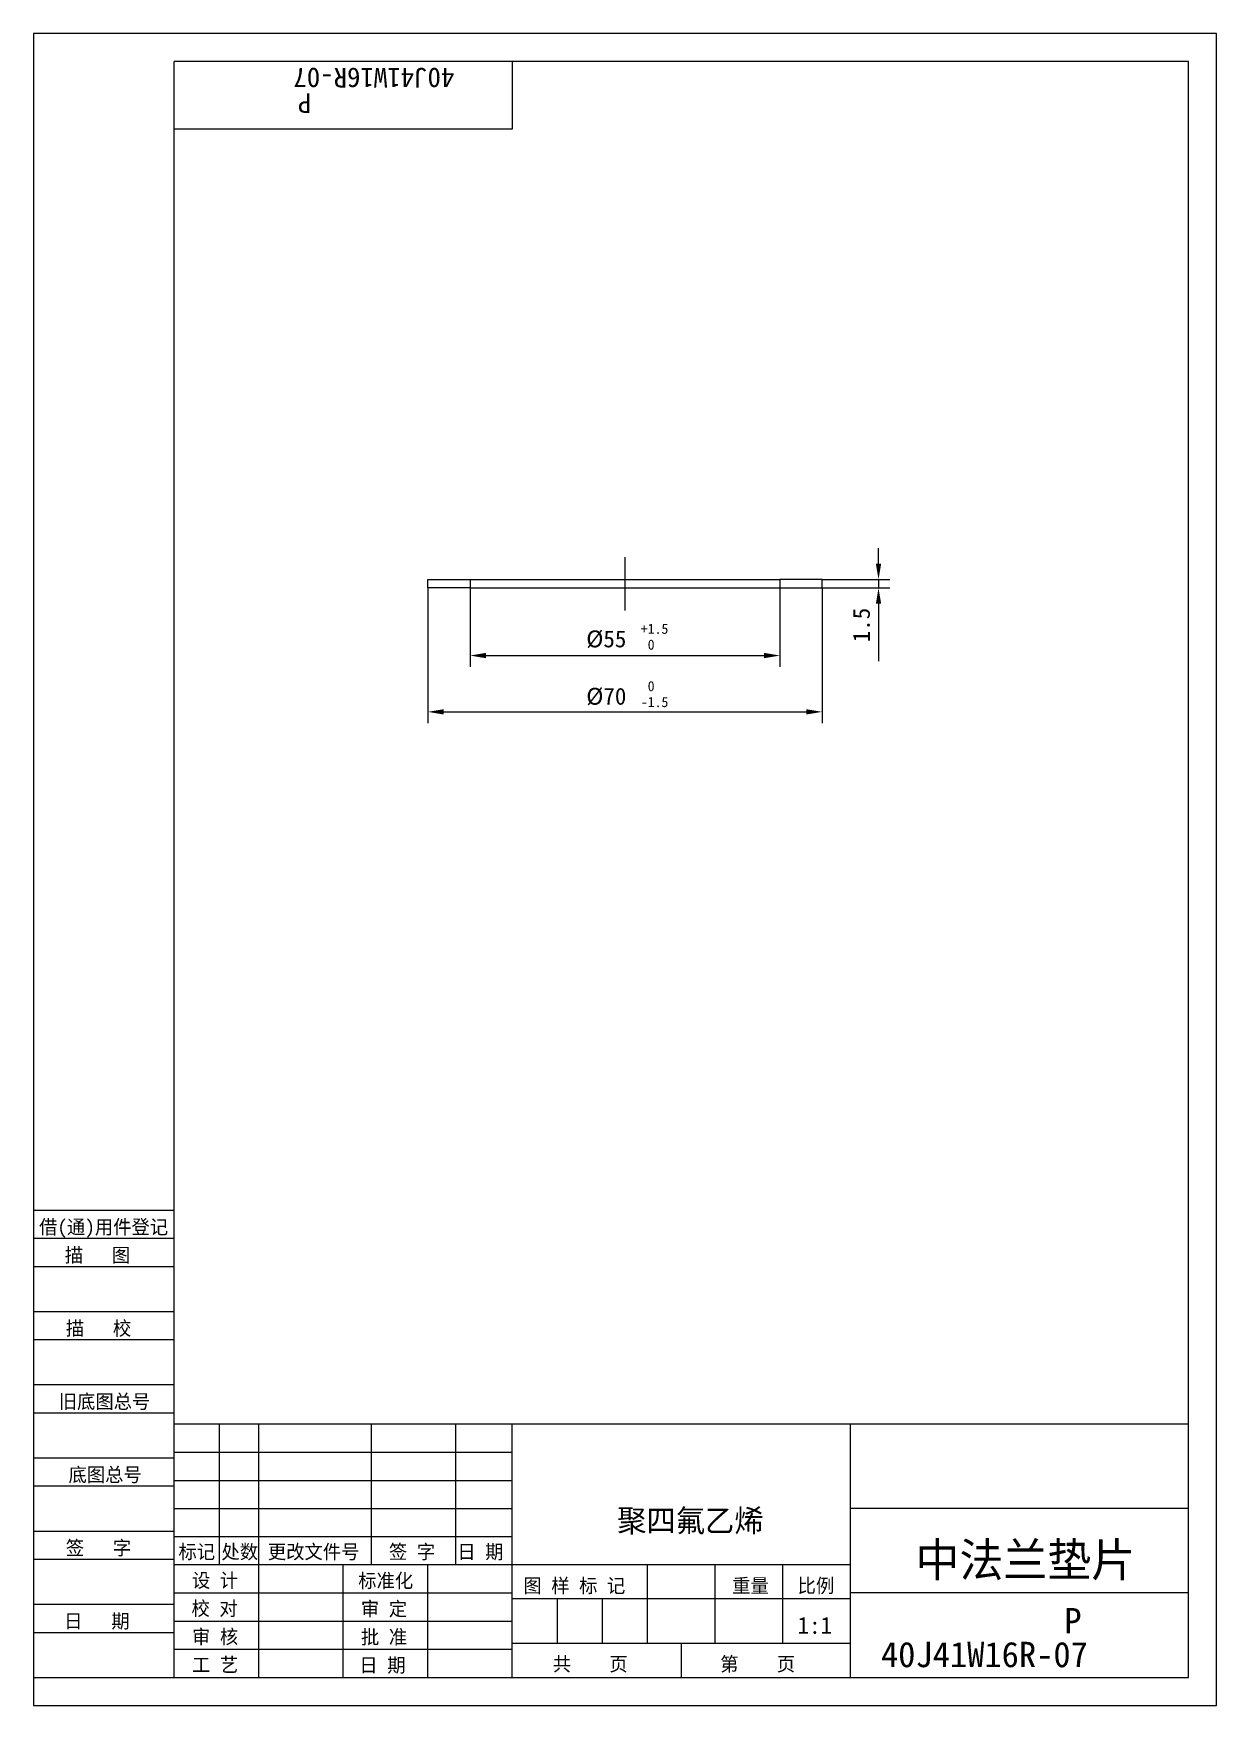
# Model space of a CAD drawing. Header units: metres. Extents: x 0 to 210, y 0 to 297.
import ezdxf

# ---------------------------------------------------------------- set-up
doc = ezdxf.new("R2010")
doc.units = ezdxf.units.M
for name, color, linetype in [('C', 6, 'Continuous'), ('D', 1, 'Continuous'), ('FL', 5, 'Continuous'), ('T', 7, 'Continuous'), ('TL', 4, 'Continuous')]:
    doc.layers.add(name, color=color, linetype=linetype)

# ---------------------------------------------------------------- blocks, each defined once
blk = doc.blocks.new('TUKUN4')
at = {"layer": 'FL'}
for p, q in [((0, 297), (0, 0)), ((210, 297), (0, 297)), ((210, 0), (210, 297)), ((0, 78), (25, 78)), ((0, 70), (25, 70)), ((0, 65), (25, 65)), ((0, 57), (25, 57)), ((0, 52), (25, 52)), ((33, 25), (33, 50)), ((40, 5), (40, 50)), ((60, 25), (60, 50)), ((75, 25), (75, 50)), ((25, 45), (85, 45)), ((0, 44), (25, 44)), ((0, 39), (25, 39)), ((25, 40), (85, 40)), ((25, 35), (85, 35)), ((0, 31), (25, 31)), ((25, 30), (85, 30)), ((0, 26), (25, 26)), ((70, 5), (70, 25)), ((0, 18), (25, 18)), ((25, 20), (85, 20)), ((25, 15), (85, 15)), ((0, 13), (25, 13)), ((25, 10), (85, 10)), ((0, 0), (210, 0))]:
    blk.add_line(p, q, dxfattribs=at)
at = {"layer": 'TL'}
for p, q in [((25, 5), (25, 292)), ((205, 292), (25, 292)), ((85, 292), (85, 280)), ((205, 5), (205, 292)), ((85, 280), (25, 280)), ((0, 88), (25, 88)), ((0, 83), (25, 83)), ((205, 50), (25, 50)), ((85, 5), (85, 50)), ((145, 5), (145, 50)), ((205, 35), (145, 35)), ((145, 25), (25, 25)), ((55, 5), (55, 25)), ((109, 11), (109, 25)), ((121, 11), (121, 25)), ((133, 11), (133, 25)), ((85, 19), (145, 19)), ((93, 11), (93, 19)), ((101, 11), (101, 19)), ((205, 20), (145, 20)), ((145, 11), (85, 11)), ((115, 5), (115, 11)), ((0, 5), (205, 5))]:
    blk.add_line(p, q, dxfattribs=at)
at = {"layer": 'T'}
for s, p in [('借(通)用件登记', (1, 83.76)), ('描   图', (5.56, 78.76)), ('描   校', (5.74, 65.76)), ('旧底图总号', (4.49, 52.76)), ('底图总号', (6.22, 39.76)), ('签   字', (5.74, 26.76)), ('标记', (25.75, 26.07)), ('处数', (33.38, 26.07)), ('更改文件号', (41.61, 26.07)), ('签 字', (63.1, 26.07)), ('日 期', (75.23, 26.07)), ('设 计', (28.14, 20.99)), ('标准化', (57.65, 20.93)), ('图 样 标 记', (86.95, 20.04)), ('重量', (124.03, 20.04)), ('比例', (135.64, 20.04)), ('校 对', (28.05, 15.99)), ('审 定', (58.13, 15.93)), ('日   期', (5.45, 13.76)), ('审 核', (28.14, 10.99)), ('批 准', (58.13, 10.93)), ('共    页', (92.18, 6.13)), ('第    页', (121.9, 6.13)), ('工 艺', (28.14, 5.99)), ('日 期', (57.84, 5.93))]:
    blk.add_text(s, height=2.5, dxfattribs=at).set_placement(p)

msp = doc.modelspace()

# ---------------------------------------------------------------- linework, layer by layer
at = {"layer": 'C'}
msp.add_lwpolyline([(105, 204), (105, 194.5)], dxfattribs=at)
at = {"layer": 'D'}
for p, q in [((150, 202.8), (150, 205.6)), ((140, 200), (152, 200)), ((150, 200), (150, 198.5)), ((70, 198.5), (70, 174.5)), ((77.5, 198.5), (77.5, 184.5)), ((132.5, 198.5), (132.5, 184.5)), ((140, 198.5), (140, 174.5)), ((140, 198.5), (152, 198.5)), ((150, 195.7), (150, 192.9)), ((150, 192.9), (150, 185.48)), ((80.3, 186.5), (129.7, 186.5)), ((72.8, 176.5), (137.2, 176.5))]:
    msp.add_line(p, q, dxfattribs=at)
for points in [[(149.53, 202.8), (150.47, 202.8), (150, 200)], [(149.53, 195.7), (150.47, 195.7), (150, 198.5)], [(80.3, 186.97), (80.3, 186.03), (77.5, 186.5)], [(129.7, 186.97), (129.7, 186.03), (132.5, 186.5)], [(72.8, 176.97), (72.8, 176.03), (70, 176.5)], [(137.2, 176.97), (137.2, 176.03), (140, 176.5)]]:
    msp.add_solid(points, dxfattribs=at)
at = {"layer": 'TL'}
for points in [[(77.5, 198.5), (70, 198.5), (70, 200), (77.5, 200), (77.5, 198.5)], [(77.5, 200), (132.5, 200)], [(132.5, 200), (132.5, 198.5), (140, 198.5), (140, 200), (132.5, 200)], [(77.5, 198.5), (132.5, 198.5)]]:
    msp.add_lwpolyline(points, dxfattribs=at)

# ---------------------------------------------------------------- block references
at = {"layer": 'D'}
msp.add_blockref('TUKUN4', (0, 0), dxfattribs=at)

# ---------------------------------------------------------------- texts
for s, height, rotation, p in [('40J41W16R-07', 3.5, 180, (74.71, 290.88)), ('P', 3.5, 180, (49.32, 286.36)), ('1.5', 3, 90, (148.46, 188.86))]:
    msp.add_text(s, height=height, rotation=rotation, dxfattribs=at).set_placement(p)
for s, height, p in [('%%C55', 3, (98.13, 187.96)), ('+1.5', 1.8, (107.8, 190.36)), (' 0', 1.8, (107.8, 187.54)), (' 0', 1.8, (107.8, 180.17)), ('%%C70', 3, (98.13, 177.77)), ('-1.5', 1.8, (107.8, 177.35)), ('聚四氟乙烯', 4, (103.6, 30.84)), ('中法兰垫片', 6, (156.56, 22.89)), ('1:1', 3, (135.64, 12.74)), ('P', 4.5, (182.98, 12.83)), ('40J41W16R-07', 4.5, (150.43, 6.82))]:
    msp.add_text(s, height=height, dxfattribs=at).set_placement(p)

doc.saveas('drawing.dxf')
